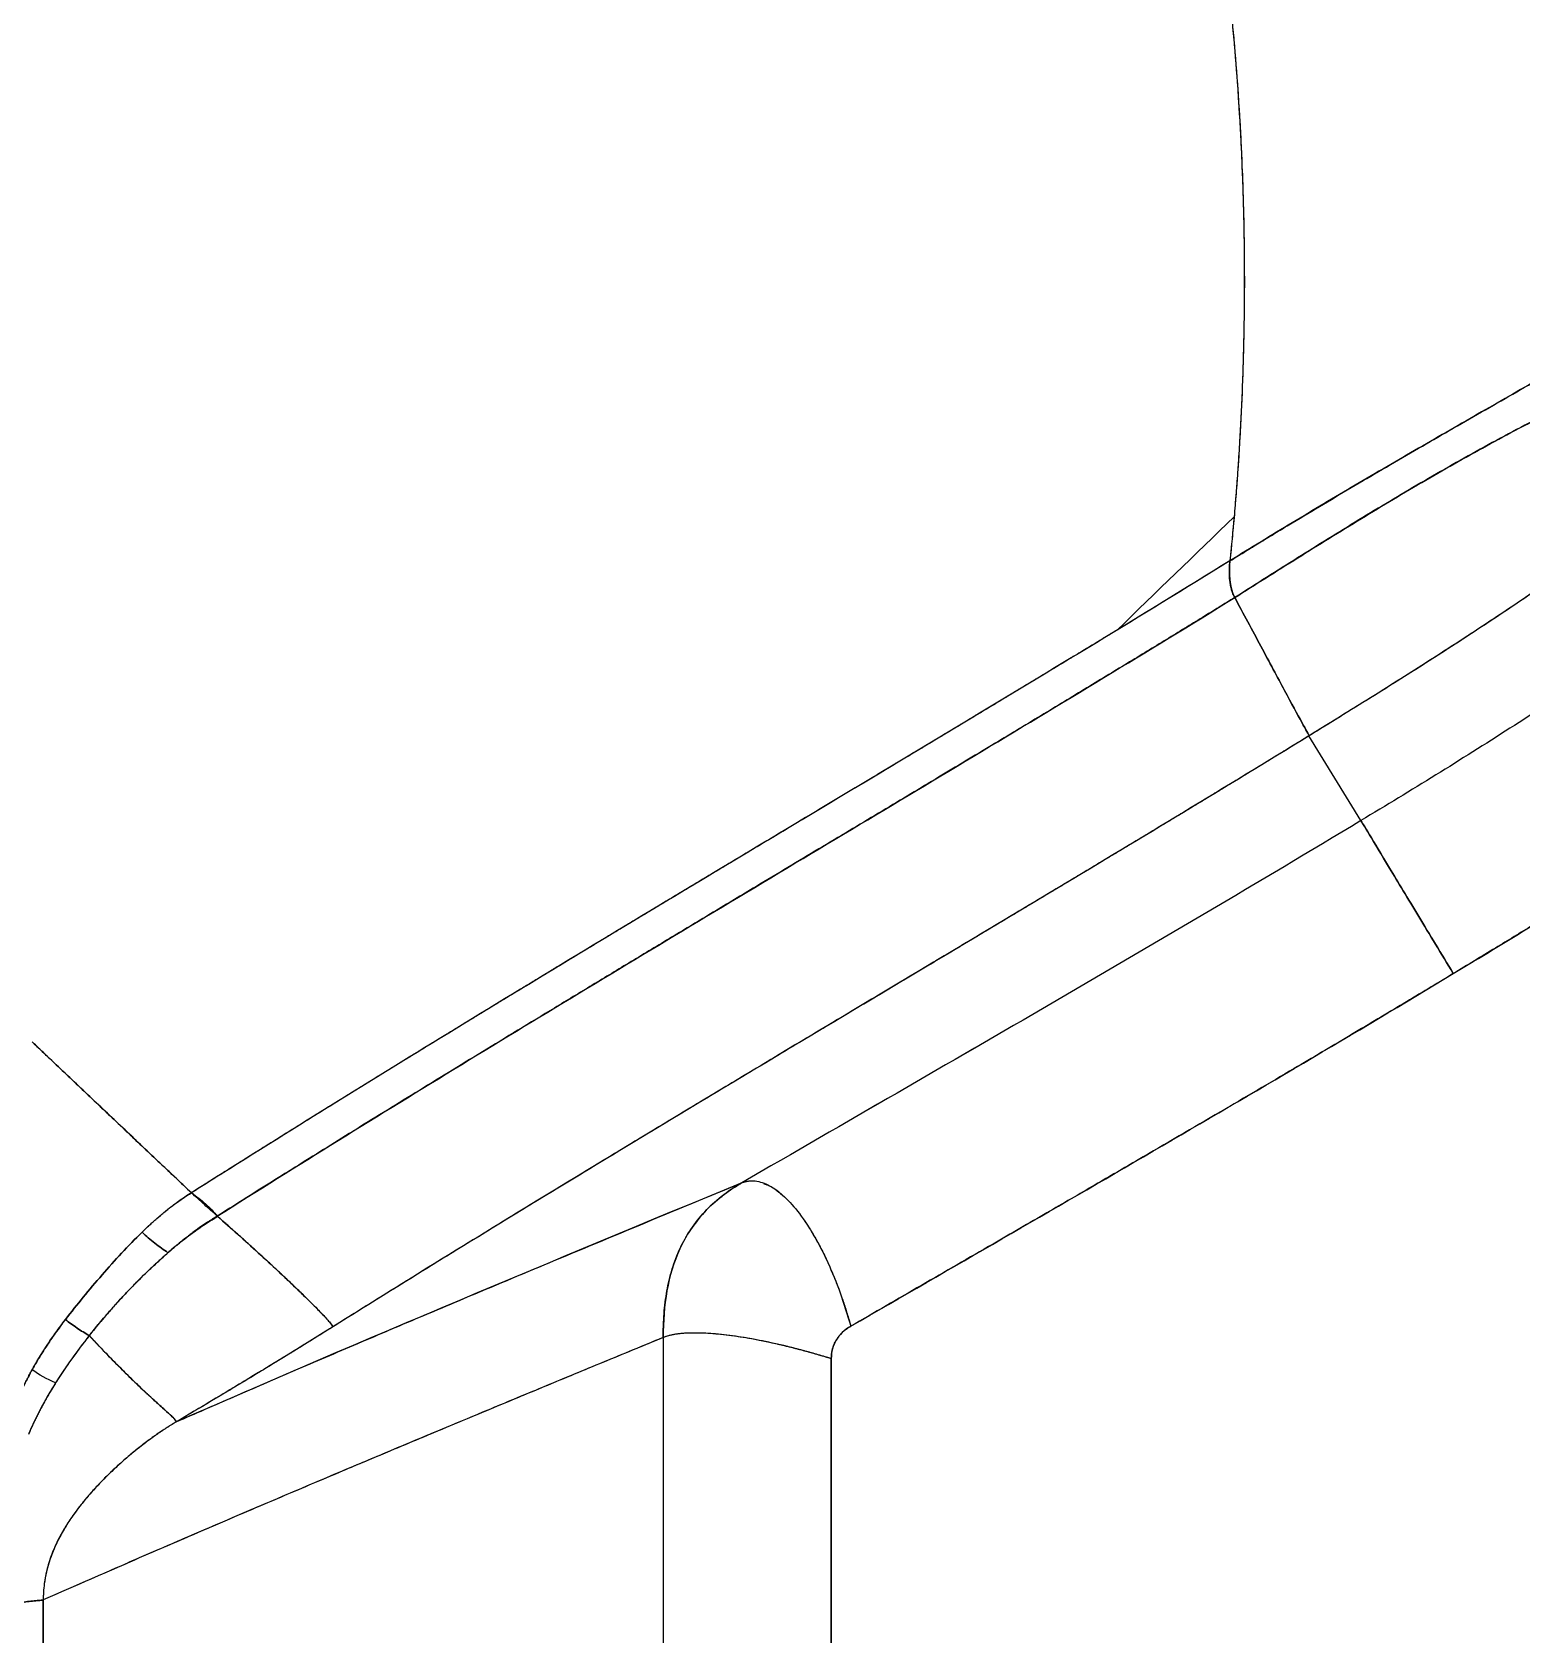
# Model space of a CAD drawing. Extents: x 956 to 1028, y 499 to 635.
# Drawn here: x 1003.31 to 1011.64, y 550.89 to 559.84 of the extents above; entities that cross this region are included whole.
import ezdxf

# ---------------------------------------------------------------- set-up
doc = ezdxf.new("R2010")
doc.units = 0
doc.header["$MEASUREMENT"] = 0
doc.layers.add('1', color=4, linetype='Continuous')

# ---------------------------------------------------------------- blocks, each defined once
blk = doc.blocks.new('2026 SX')
at = {"layer": '1', "color": 3}
for p, q in [((54.5523, 43.6838), (54.5505, 43.6827)), ((54.841, 43.2094), (54.5505, 43.6827)), ((54.841, 43.2094), (54.5505, 43.6827)), ((55.3571, 42.3544), (55.3363, 42.3419)), ((49.0938, 40.3805), (49.0865, 40.3759)), ((50.9408, 40.3213), (50.9408, 37.0427)), ((50.9408, 40.3213), (50.9408, 37.0427)), ((51.8805, 40.2028), (51.8805, 37.1612)), ((51.8805, 37.1612), (51.8805, 40.2028)), ((47.4756, 38.5091), (47.4756, 38.8548)), ((47.4756, 38.8548), (47.4756, 38.5091))]:
    blk.add_line(p, q, dxfattribs=at)
for points, knots in [([(53.9018, 49.1607), (53.9053, 49.1431), (53.9148, 49.096), (53.9319, 49.0077), (53.9539, 48.8902), (53.9768, 48.7605), (54.0033, 48.6015), (54.0373, 48.3815), (54.0847, 48.0315), (54.1343, 47.5643), (54.1641, 47.1376), (54.1804, 46.7729), (54.1879, 46.4999), (54.19, 46.2142), (54.1876, 45.981), (54.1831, 45.7884), (54.1774, 45.6238), (54.1704, 45.4665), (54.1622, 45.3164), (54.153, 45.1735), (54.1431, 45.0377), (54.1357, 44.9497), (54.1322, 44.9068)], [0, 0, 0, 0, 0.012444, 0.033156, 0.062135, 0.095122, 0.124314, 0.17382, 0.249566, 0.369879, 0.50153, 0.549125, 0.626396, 0.693736, 0.750739, 0.791291, 0.830195, 0.867452, 0.903061, 0.937022, 0.969335, 1, 1, 1, 1]), ([(53.9018, 49.1607), (53.907, 49.1339), (53.9162, 49.0869), (53.9344, 48.9928), (53.9558, 48.8794), (53.9807, 48.7382), (54.0118, 48.5493), (54.0471, 48.3128), (54.0958, 47.9364), (54.1429, 47.4652), (54.1781, 46.9004), (54.1922, 46.3358), (54.1856, 45.7743), (54.1637, 45.3084), (54.1393, 44.9841), (54.1248, 44.8251), (54.116, 44.7328), (54.1115, 44.6867), (54.109, 44.661)], [0, 0, 0, 0, 0.0178109, 0.0312505, 0.0624994, 0.0932221, 0.1249985, 0.1877957, 0.2499964, 0.3744567, 0.4999854, 0.6247044, 0.749992, 0.8749999, 0.9375013, 0.9687505, 0.982558, 1, 1, 1, 1]), ([(58.7118, 47.3746), (58.7047, 47.3627), (58.6906, 47.3393), (58.6696, 47.3047), (58.6489, 47.2713), (58.6287, 47.2389), (58.6089, 47.2076), (58.5895, 47.1773), (58.5706, 47.148), (58.5309, 47.0871), (58.4694, 46.9956), (58.3832, 46.8727), (58.294, 46.7512), (58.1717, 46.5917), (58.0099, 46.3936), (57.7999, 46.1567), (57.6116, 45.9603), (57.4537, 45.8046), (57.2919, 45.6508), (57.1205, 45.496), (56.9441, 45.3446), (56.7633, 45.1943), (56.5295, 45.0085), (56.2326, 44.7858), (55.9213, 44.5645), (55.597, 44.3445), (55.3209, 44.1647), (55.0919, 44.019), (54.9477, 43.9285), (54.8262, 43.8528), (54.7363, 43.7971), (54.6435, 43.7398), (54.5828, 43.7025), (54.5523, 43.6838)], [0, 0, 0, 0, 0.010238, 0.020141, 0.029717, 0.03897, 0.047905, 0.056526, 0.064837, 0.072842, 0.108304, 0.142187, 0.175368, 0.208381, 0.271913, 0.333364, 0.393303, 0.422872, 0.45224, 0.510507, 0.540559, 0.56805, 0.62594, 0.684618, 0.744184, 0.8054, 0.868144, 0.898666, 0.933061, 0.948407, 0.966255, 0.983061, 1, 1, 1, 1]), ([(58.7118, 47.3746), (58.6691, 47.3032), (58.625, 47.2321), (58.5321, 47.0885), (58.4835, 47.016), (58.3803, 46.8687), (58.3258, 46.7938), (58.2101, 46.6414), (58.1488, 46.5639), (58.0188, 46.4063), (57.9501, 46.3262), (57.805, 46.1642), (57.7286, 46.0822), (57.5683, 45.9172), (57.4844, 45.8341), (57.3096, 45.6677), (57.2188, 45.5844), (57.0311, 45.4184), (56.9342, 45.3358), (56.7355, 45.1721), (56.6337, 45.091), (56.4264, 44.9309), (56.3209, 44.852), (56.1074, 44.6965), (55.9994, 44.6201), (55.7819, 44.4697), (55.6724, 44.3957), (55.4523, 44.2501), (55.3417, 44.1783), (55.1194, 44.0362), (55.0076, 43.9659), (54.782, 43.8253), (54.6682, 43.755), (54.5523, 43.6838)], [0, 0, 0, 0, 0.0625, 0.0625, 0.125, 0.125, 0.1875, 0.1875, 0.25, 0.25, 0.3125, 0.3125, 0.375, 0.375, 0.4375, 0.4375, 0.5, 0.5, 0.5625, 0.5625, 0.625, 0.625, 0.6875, 0.6875, 0.75, 0.75, 0.8125, 0.8125, 0.875, 0.875, 0.9375, 0.9375, 1, 1, 1, 1]), ([(54.109, 44.661), (54.1218, 44.6689), (54.1474, 44.6847), (54.1858, 44.7083), (54.2244, 44.732), (54.263, 44.7556), (54.3016, 44.7792), (54.3404, 44.8028), (54.3792, 44.8264), (54.418, 44.8499), (54.5019, 44.9006), (54.632, 44.9786), (54.8075, 45.0825), (54.9849, 45.1864), (55.1603, 45.2882), (55.338, 45.3906), (55.5726, 45.5253), (55.8003, 45.6559), (56.029, 45.7881), (56.1701, 45.8705), (56.2876, 45.9399), (56.3703, 45.9892), (56.4524, 46.0385), (56.5306, 46.0859), (56.6038, 46.1308), (56.671, 46.1724), (56.7341, 46.2119), (56.7933, 46.2494), (56.8312, 46.2737), (56.8495, 46.2854)], [0, 0, 0, 0, 0.013879, 0.02776, 0.041643, 0.055529, 0.069417, 0.083309, 0.097204, 0.111104, 0.125007, 0.186978, 0.250009, 0.311448, 0.375009, 0.43576, 0.500008, 0.624986, 0.680661, 0.749987, 0.781215, 0.812489, 0.84368, 0.874992, 0.902677, 0.929026, 0.954034, 0.977694, 1, 1, 1, 1]), ([(56.8495, 46.2854), (56.6442, 46.1533), (56.4276, 46.0222), (55.9802, 45.7589), (55.7493, 45.6267), (55.3984, 45.4253), (55.2808, 45.3577), (55.045, 45.2213), (54.9269, 45.1526), (54.6913, 45.0138), (54.5738, 44.9439), (54.3402, 44.803), (54.2241, 44.7321), (54.109, 44.661)], [0, 0, 0, 0, 0.25, 0.25, 0.5, 0.5, 0.625, 0.625, 0.75, 0.75, 0.875, 0.875, 1, 1, 1, 1]), ([(56.9874, 46.0348), (56.872, 45.9754), (56.7529, 45.9163), (56.5106, 45.7973), (56.3875, 45.7373), (56.1408, 45.6154), (56.0171, 45.5534), (55.7719, 45.4269), (55.6502, 45.3623), (55.4104, 45.2307), (55.2922, 45.1637), (55.0589, 45.0278), (54.9439, 44.9588), (54.7153, 44.8194), (54.6017, 44.7488), (54.4296, 44.6411), (54.3719, 44.6048), (54.2551, 44.5312), (54.196, 44.4939), (54.1357, 44.4556)], [0, 0, 0, 0, 0.125, 0.125, 0.25, 0.25, 0.375, 0.375, 0.5, 0.5, 0.625, 0.625, 0.75, 0.75, 0.875, 0.875, 0.9375, 0.9375, 1, 1, 1, 1]), ([(54.1357, 44.4556), (54.1942, 44.4927), (54.2527, 44.5297), (54.3699, 44.6036), (54.4287, 44.6405), (54.6055, 44.7512), (54.7241, 44.8249), (54.9627, 44.9702), (55.0827, 45.0419), (55.3237, 45.1817), (55.4446, 45.2499), (55.6868, 45.3819), (55.8081, 45.4458), (56.0499, 45.5699), (56.1705, 45.6301), (56.4096, 45.7481), (56.5281, 45.8058), (56.7613, 45.9205), (56.8759, 45.9774), (56.9874, 46.0348)], [0, 0, 0, 0, 0.0625, 0.0625, 0.125, 0.125, 0.25, 0.25, 0.375, 0.375, 0.5, 0.5, 0.625, 0.625, 0.75, 0.75, 0.875, 0.875, 1, 1, 1, 1]), ([(57.9577, 45.5602), (57.7348, 45.3217), (57.4979, 45.0965), (57.0039, 44.6697), (56.7467, 44.4682), (56.2188, 44.084), (55.9481, 43.9015), (55.3989, 43.5485), (55.1204, 43.3781), (54.841, 43.2094)], [0, 0, 0, 0, 0.25, 0.25, 0.5, 0.5, 0.75, 0.75, 1, 1, 1, 1]), ([(57.9577, 45.5602), (57.7348, 45.3217), (57.4979, 45.0965), (57.0039, 44.6697), (56.7467, 44.4682), (56.2188, 44.084), (55.9481, 43.9015), (55.3989, 43.5485), (55.1204, 43.3781), (54.841, 43.2094)], [0, 0, 0, 0, 0.25, 0.25, 0.5, 0.5, 0.75, 0.75, 1, 1, 1, 1]), ([(58.6873, 44.8783), (58.6735, 44.8636), (58.6458, 44.834), (58.6037, 44.79), (58.5613, 44.746), (58.5185, 44.7022), (58.4752, 44.6585), (58.4314, 44.6148), (58.3872, 44.5713), (58.3426, 44.5279), (58.2975, 44.4847), (58.252, 44.4415), (58.2061, 44.3984), (58.1597, 44.3555), (58.1128, 44.3126), (58.0656, 44.2699), (58.0179, 44.2273), (57.9697, 44.1848), (57.8733, 44.1006), (57.7256, 43.9755), (57.5228, 43.8111), (57.3121, 43.6474), (57.0992, 43.4887), (56.884, 43.3342), (56.6718, 43.1872), (56.4554, 43.042), (56.2418, 42.9026), (56.0225, 42.763), (55.8076, 42.629), (55.584, 42.4918), (55.4357, 42.4021), (55.3571, 42.3544)], [0, 0, 0, 0, 0.014464, 0.02898, 0.04355, 0.058175, 0.072853, 0.087588, 0.102378, 0.117224, 0.132128, 0.147089, 0.162108, 0.177186, 0.192324, 0.207521, 0.222778, 0.238097, 0.253476, 0.314358, 0.376603, 0.44024, 0.505294, 0.56657, 0.629765, 0.690006, 0.752984, 0.812308, 0.876002, 0.934199, 1, 1, 1, 1]), ([(55.3571, 42.3544), (55.6562, 42.535), (55.9542, 42.7176), (56.5413, 43.0964), (56.8306, 43.2927), (57.3942, 43.7059), (57.6685, 43.9227), (58.1958, 44.3813), (58.4487, 44.6231), (58.6873, 44.8783)], [0, 0, 0, 0, 0.25, 0.25, 0.5, 0.5, 0.75, 0.75, 1, 1, 1, 1]), ([(54.1089, 44.6609), (53.6111, 44.3532), (53.1126, 44.0516), (52.121, 43.4553), (51.6279, 43.1608), (50.653, 42.5757), (50.1713, 42.285), (49.2244, 41.7059), (48.7593, 41.4173), (48.3044, 41.1299)], [0, 0, 0, 0, 0.25, 0.25, 0.5, 0.5, 0.75, 0.75, 1, 1, 1, 1]), ([(54.1357, 44.4556), (54.1348, 44.4574), (54.1322, 44.4622), (54.1278, 44.4716), (54.1223, 44.4855), (54.1161, 44.5052), (54.1109, 44.529), (54.1075, 44.5539), (54.1057, 44.5805), (54.1054, 44.6055), (54.1063, 44.6288), (54.1074, 44.6462), (54.1084, 44.6565), (54.1089, 44.661)], [0, 0, 0, 0, 0.030263, 0.081315, 0.153443, 0.247597, 0.372445, 0.492822, 0.596988, 0.744386, 0.846694, 0.932323, 1, 1, 1, 1]), ([(54.1357, 44.4556), (54.1064, 44.4375), (54.046, 44.4004), (53.9531, 44.3433), (53.8553, 44.2833), (53.7525, 44.2204), (53.6449, 44.1548), (53.5324, 44.0863), (53.415, 44.015), (53.2928, 43.941), (53.1658, 43.8642), (53.0339, 43.7846), (52.8973, 43.7023), (52.7558, 43.6172), (52.6097, 43.5294), (52.4589, 43.4389), (52.3034, 43.3457), (52.1433, 43.2498), (51.9786, 43.1512), (51.8094, 43.0499), (51.6358, 42.946), (51.4387, 42.8279), (51.2221, 42.6981), (50.9899, 42.5586), (50.7646, 42.423), (50.5462, 42.2913), (50.3347, 42.1634), (50.13, 42.0392), (49.9321, 41.9188), (49.741, 41.8022), (49.5567, 41.6892), (49.379, 41.5799), (49.208, 41.4742), (49.0435, 41.3722), (48.8856, 41.2739), (48.734, 41.1792), (48.5888, 41.0882), (48.4945, 41.0287), (48.4482, 40.9996)], [0, 0, 0, 0, 0.015044, 0.030924, 0.04764, 0.065193, 0.083582, 0.102807, 0.122868, 0.143766, 0.165499, 0.188068, 0.211474, 0.235715, 0.260792, 0.286704, 0.313453, 0.341037, 0.369457, 0.398712, 0.428802, 0.459728, 0.501394, 0.542007, 0.581566, 0.620071, 0.657524, 0.693922, 0.729268, 0.76356, 0.7968, 0.828986, 0.86012, 0.890201, 0.91923, 0.947206, 0.974129, 1, 1, 1, 1]), ([(48.4482, 40.9996), (48.8945, 41.281), (49.3506, 41.5636), (50.2788, 42.1307), (50.7508, 42.4152), (51.7057, 42.9882), (52.1887, 43.2765), (53.1598, 43.8599), (53.648, 44.1549), (54.1357, 44.4556)], [0, 0, 0, 0, 0.25, 0.25, 0.5, 0.5, 0.75, 0.75, 1, 1, 1, 1]), ([(54.5523, 43.6838), (54.5509, 43.6861), (54.5465, 43.6939), (54.5322, 43.7194), (54.5224, 43.7372), (54.4862, 43.8032), (54.453, 43.8644), (54.3941, 43.9736), (54.373, 44.0129), (54.3287, 44.0956), (54.3055, 44.1391), (54.2577, 44.2283), (54.2333, 44.274), (54.1842, 44.3655), (54.1596, 44.4113), (54.1357, 44.4556)], [0, 0, 0, 0, 0.125, 0.125, 0.25, 0.25, 0.5, 0.5, 0.625, 0.625, 0.75, 0.75, 0.875, 0.875, 1, 1, 1, 1]), ([(54.1357, 44.4556), (54.1596, 44.4113), (54.1842, 44.3655), (54.2333, 44.274), (54.2577, 44.2283), (54.3055, 44.1391), (54.3287, 44.0956), (54.373, 44.0129), (54.3941, 43.9736), (54.453, 43.8644), (54.4862, 43.8032), (54.5224, 43.7372), (54.5322, 43.7194), (54.5465, 43.6939), (54.5509, 43.6861), (54.5523, 43.6838)], [0, 0, 0, 0, 0.125, 0.125, 0.25, 0.25, 0.375, 0.375, 0.5, 0.5, 0.75, 0.75, 0.875, 0.875, 1, 1, 1, 1]), ([(53.4779, 44.274), (53.4493, 44.2567), (53.3924, 44.222), (53.3073, 44.1704), (53.2228, 44.1191), (53.1388, 44.0683), (53.0554, 44.0178), (52.9726, 43.9678), (52.8904, 43.9182), (52.8087, 43.869), (52.7276, 43.8201), (52.6471, 43.7717), (52.5672, 43.7237), (52.4879, 43.676), (52.4092, 43.6287), (52.331, 43.5818), (52.2535, 43.5353), (52.1766, 43.4892), (52.1002, 43.4434), (52.0244, 43.398), (51.9493, 43.353), (51.8747, 43.3083), (51.8008, 43.264), (51.7274, 43.2201), (51.6547, 43.1765), (51.5825, 43.1333), (51.511, 43.0904), (51.44, 43.0479), (51.3697, 43.0058), (51.3, 42.9639), (51.2308, 42.9225), (51.1623, 42.8814), (51.0944, 42.8406), (51.0271, 42.8002), (50.9604, 42.7601), (50.8943, 42.7203), (50.8288, 42.6809), (50.7639, 42.6419), (50.6996, 42.6032), (50.6359, 42.5648), (50.5728, 42.5267), (50.5104, 42.489), (50.4485, 42.4516), (50.3872, 42.4146), (50.3265, 42.3779), (50.2665, 42.3415), (50.207, 42.3055), (50.1481, 42.2697), (50.0898, 42.2343), (50.0321, 42.1993), (49.975, 42.1646), (49.9185, 42.1302), (49.8626, 42.0961), (49.8073, 42.0623), (49.7526, 42.0289), (49.6985, 41.9958), (49.6449, 41.9631), (49.592, 41.9306), (49.5396, 41.8985), (49.4878, 41.8667), (49.4366, 41.8352), (49.386, 41.8041), (49.3359, 41.7733), (49.2864, 41.7428), (49.2375, 41.7126), (49.1892, 41.6827), (49.1415, 41.6532), (49.0943, 41.624), (49.0477, 41.5951), (49.0017, 41.5666), (48.9562, 41.5383), (48.9113, 41.5104), (48.867, 41.4828), (48.8232, 41.4555), (48.78, 41.4286), (48.7373, 41.4019), (48.6952, 41.3756), (48.6537, 41.3496), (48.6127, 41.3239), (48.5723, 41.2986), (48.5324, 41.2735), (48.4931, 41.2488), (48.4543, 41.2244), (48.416, 41.2004), (48.3784, 41.1766), (48.3412, 41.1532), (48.3166, 41.1376), (48.3044, 41.1299)], [0, 0, 0, 0, 0.016035, 0.031968, 0.047799, 0.063529, 0.079157, 0.094683, 0.110108, 0.125431, 0.140652, 0.155772, 0.17079, 0.185706, 0.200521, 0.215234, 0.229845, 0.244355, 0.258763, 0.273069, 0.287273, 0.301376, 0.315378, 0.329277, 0.343075, 0.356772, 0.370366, 0.383859, 0.39725, 0.41054, 0.423728, 0.436814, 0.449799, 0.462682, 0.475463, 0.488143, 0.500721, 0.513197, 0.525572, 0.537845, 0.550016, 0.562086, 0.574054, 0.58592, 0.597685, 0.609348, 0.62091, 0.632369, 0.643727, 0.654984, 0.666138, 0.677191, 0.688143, 0.698993, 0.709741, 0.720387, 0.730932, 0.741375, 0.751716, 0.761956, 0.772094, 0.78213, 0.792065, 0.801898, 0.81163, 0.821259, 0.830787, 0.840214, 0.849539, 0.858762, 0.867883, 0.876903, 0.885821, 0.894637, 0.903352, 0.911965, 0.920477, 0.928886, 0.937195, 0.945401, 0.953506, 0.961509, 0.969411, 0.97721, 0.984909, 0.992505, 1, 1, 1, 1]), ([(54.5523, 43.6838), (54.5232, 43.666), (54.4653, 43.6304), (54.3785, 43.5772), (54.2921, 43.5245), (54.2062, 43.4721), (54.1206, 43.4201), (54.0355, 43.3684), (53.9509, 43.3171), (53.8666, 43.2661), (53.7828, 43.2154), (53.6995, 43.1651), (53.6165, 43.1151), (53.5341, 43.0654), (53.452, 43.0161), (53.3704, 42.9671), (53.2893, 42.9184), (53.2086, 42.87), (53.1283, 42.8219), (53.0485, 42.7741), (52.9692, 42.7266), (52.8903, 42.6794), (52.8119, 42.6326), (52.7339, 42.586), (52.6564, 42.5397), (52.5793, 42.4936), (52.5027, 42.4479), (52.4266, 42.4024), (52.3509, 42.3573), (52.2758, 42.3124), (52.201, 42.2678), (52.1268, 42.2234), (52.053, 42.1793), (51.9796, 42.1355), (51.9068, 42.092), (51.8344, 42.0487), (51.7328, 41.988), (51.6022, 41.9099), (51.4433, 41.8146), (51.2857, 41.7201), (51.1295, 41.6263), (50.9747, 41.5331), (50.8214, 41.4406), (50.6695, 41.3488), (50.519, 41.2576), (50.3699, 41.1671), (50.2223, 41.0772), (50.0762, 40.988), (49.9315, 40.8994), (49.7882, 40.8114), (49.6465, 40.724), (49.5062, 40.6373), (49.3673, 40.5511), (49.2299, 40.4656), (49.1391, 40.4088), (49.0938, 40.3805)], [0, 0, 0, 0, 0.015521, 0.030967, 0.04634, 0.061638, 0.076863, 0.092014, 0.107091, 0.122096, 0.137027, 0.151885, 0.166671, 0.181383, 0.196023, 0.210591, 0.225087, 0.23951, 0.253862, 0.268141, 0.282349, 0.296485, 0.310549, 0.324542, 0.338464, 0.352315, 0.366094, 0.379803, 0.39344, 0.407007, 0.420503, 0.433929, 0.447284, 0.460568, 0.473783, 0.486927, 0.5, 0.529207, 0.558243, 0.587107, 0.615802, 0.644327, 0.672684, 0.700872, 0.728893, 0.756747, 0.784434, 0.811956, 0.839312, 0.866503, 0.89353, 0.920392, 0.947091, 0.973627, 1, 1, 1, 1]), ([(54.5505, 43.6827), (54.0826, 43.3953), (53.6142, 43.113), (52.6827, 42.5549), (52.2195, 42.2791), (51.3035, 41.7312), (50.8507, 41.4592), (49.96, 40.9179), (49.5222, 40.6486), (49.0938, 40.3805)], [0, 0, 0, 0, 0.25, 0.25, 0.5, 0.5, 0.75, 0.75, 1, 1, 1, 1]), ([(54.841, 43.2094), (54.269, 42.8641), (53.6928, 42.5257), (52.5377, 41.8538), (51.9587, 41.5203), (51.3804, 41.1857)], [0, 0, 0, 0, 0.5, 0.5, 1, 1, 1, 1]), ([(54.841, 43.2094), (54.269, 42.8641), (53.6928, 42.5257), (52.5377, 41.8538), (51.9588, 41.5203), (51.3805, 41.1857)], [0, 0, 0, 0, 0.5, 0.5, 1, 1, 1, 1]), ([(55.3571, 42.3544), (55.2901, 42.4654), (55.2244, 42.5742), (55.1035, 42.7745), (55.0482, 42.8661), (54.9544, 43.0214), (54.916, 43.0851), (54.861, 43.1762), (54.8445, 43.2036), (54.841, 43.2094)], [0, 0, 0, 0, 0.25, 0.25, 0.5, 0.5, 0.75, 0.75, 1, 1, 1, 1]), ([(54.841, 43.2094), (54.8445, 43.2036), (54.861, 43.1762), (54.916, 43.0851), (54.9544, 43.0214), (55.0482, 42.8661), (55.1035, 42.7745), (55.2244, 42.5742), (55.2901, 42.4654), (55.3571, 42.3544)], [0, 0, 0, 0, 0.25, 0.25, 0.5, 0.5, 0.75, 0.75, 1, 1, 1, 1]), ([(51.9896, 40.3844), (52.5525, 40.7099), (53.1158, 41.0346), (54.2398, 41.6888), (54.8004, 42.0184), (55.3571, 42.3544)], [0, 0, 0, 0, 0.5, 0.5, 1, 1, 1, 1]), ([(55.3363, 42.3419), (55.2909, 42.3145), (55.1989, 42.2591), (55.0591, 42.1754), (54.9161, 42.0899), (54.7697, 42.0028), (54.62, 41.9141), (54.3819, 41.7734), (54.0402, 41.5728), (53.7491, 41.4033), (53.5956, 41.3139)], [0, 0, 0, 0, 0.078766, 0.15936, 0.24178, 0.326027, 0.412102, 0.500004, 0.73649, 1, 1, 1, 1]), ([(47.413, 41.9735), (47.4429, 41.9451), (47.5027, 41.8882), (47.5923, 41.8032), (47.6818, 41.7183), (47.7712, 41.6337), (47.8604, 41.5492), (47.9495, 41.465), (48.0384, 41.3809), (48.1272, 41.297), (48.2159, 41.2134), (48.2749, 41.1577), (48.3044, 41.1299)], [0, 0, 0, 0, 0.10053, 0.200941, 0.301236, 0.401417, 0.501486, 0.601439, 0.701271, 0.800976, 0.900552, 1, 1, 1, 1]), ([(48.3033, 41.131), (48.2781, 41.1547), (48.2311, 41.199), (48.1654, 41.2609), (48.0918, 41.3304), (48.0072, 41.4105), (47.8753, 41.5352), (47.71, 41.6917), (47.5613, 41.8327), (47.4621, 41.9269), (47.4294, 41.958), (47.413, 41.9735)], [0, 0, 0, 0, 0.084853, 0.158697, 0.221519, 0.333242, 0.444329, 0.666244, 0.889967, 0.944947, 1, 1, 1, 1]), ([(53.5956, 41.3139), (53.5156, 41.2674), (53.3456, 41.1686), (53.0751, 41.0119), (52.7512, 40.8245), (52.3859, 40.6135), (52.121, 40.4603), (51.9895, 40.3844)], [0, 0, 0, 0, 0.149577, 0.318, 0.505269, 0.754582, 1, 1, 1, 1]), ([(51.3804, 41.1857), (51.3829, 41.1867), (51.3877, 41.1886), (51.395, 41.1909), (51.4024, 41.1929), (51.4098, 41.1945), (51.4172, 41.1956), (51.4247, 41.1964), (51.4322, 41.1969), (51.4398, 41.1969), (51.4474, 41.1966), (51.4654, 41.195), (51.4942, 41.1886), (51.5484, 41.1647), (51.6179, 41.1133), (51.6886, 41.0339), (51.7436, 40.9562), (51.784, 40.8909), (51.8232, 40.8193), (51.8528, 40.7585), (51.8736, 40.7122), (51.8865, 40.6822), (51.8992, 40.6516), (51.9116, 40.6202), (51.9237, 40.5882), (51.9355, 40.5556), (51.947, 40.5224), (51.9582, 40.4887), (51.9691, 40.4544), (51.9796, 40.4196), (51.9862, 40.3961), (51.9896, 40.3844)], [0, 0, 0, 0, 0.013725, 0.027333, 0.040828, 0.05421, 0.067479, 0.080639, 0.093689, 0.106631, 0.119467, 0.132197, 0.197097, 0.260034, 0.385297, 0.50624, 0.56703, 0.627633, 0.688237, 0.74903, 0.771144, 0.793371, 0.81572, 0.8382, 0.86082, 0.88359, 0.906518, 0.929614, 0.952887, 0.976346, 1, 1, 1, 1]), ([(48.0278, 40.9095), (48.0715, 40.9521), (48.1165, 40.9929), (48.1856, 41.049), (48.2088, 41.0668), (48.2558, 41.1005), (48.2795, 41.1163), (48.3033, 41.131)], [0, 0, 0, 0, 0.5, 0.5, 0.75, 0.75, 1, 1, 1, 1]), ([(48.0278, 40.9095), (48.0328, 40.9144), (48.0431, 40.9244), (48.0593, 40.9397), (48.0764, 40.9556), (48.0948, 40.9722), (48.1234, 40.9976), (48.1592, 41.0275), (48.199, 41.0585), (48.2309, 41.0818), (48.2577, 41.1002), (48.2816, 41.1158), (48.297, 41.1253), (48.3044, 41.1299)], [0, 0, 0, 0, 0.057222, 0.118038, 0.182315, 0.249928, 0.322275, 0.499866, 0.639257, 0.74987, 0.838806, 0.922094, 1, 1, 1, 1]), ([(48.2191, 39.85), (48.272, 39.8731), (48.3792, 39.92), (48.542, 39.9908), (48.7091, 40.0631), (48.8805, 40.137), (49.0563, 40.2124), (49.2364, 40.2893), (49.4208, 40.3678), (49.6097, 40.4478), (49.895, 40.5682), (50.2927, 40.7349), (50.8191, 40.9539), (51.1873, 41.1059), (51.3804, 41.1857)], [0, 0, 0, 0, 0.0500896, 0.1015187, 0.1542986, 0.2084406, 0.2639564, 0.3208581, 0.3791576, 0.4388674, 0.5, 0.6498149, 0.8163369, 1, 1, 1, 1]), ([(48.4482, 40.9996), (48.4251, 41.02), (48.4005, 41.042), (48.3516, 41.0863), (48.3272, 41.1086), (48.3044, 41.1299)], [0, 0, 0, 0, 0.5, 0.5, 1, 1, 1, 1]), ([(48.3044, 41.1299), (48.3319, 41.1112), (48.3588, 41.09), (48.4077, 41.0456), (48.4299, 41.0224), (48.4482, 40.9996)], [0, 0, 0, 0, 0.5, 0.5, 1, 1, 1, 1]), ([(51.3804, 41.1857), (51.2973, 41.1376), (51.2278, 41.0823), (51.1134, 40.9591), (51.0686, 40.8911), (51.0003, 40.7443), (50.9768, 40.6654), (50.9471, 40.4991), (50.9408, 40.4117), (50.9408, 40.3213)], [0, 0, 0, 0, 0.25, 0.25, 0.5, 0.5, 0.75, 0.75, 1, 1, 1, 1]), ([(50.9409, 40.3213), (50.9408, 40.3273), (50.9408, 40.3385), (50.9411, 40.3607), (50.9423, 40.3992), (50.9465, 40.4763), (50.957, 40.561), (50.974, 40.6434), (50.9902, 40.7036), (51.0106, 40.7631), (51.0344, 40.8194), (51.0623, 40.8737), (51.1053, 40.9436), (51.1707, 41.0258), (51.2514, 41.0991), (51.3143, 41.1445), (51.3463, 41.1652), (51.3653, 41.1768), (51.3749, 41.1824), (51.3804, 41.1857)], [0, 0, 0, 0, 0.016873, 0.031212, 0.062393, 0.124765, 0.249516, 0.308237, 0.374609, 0.437197, 0.499704, 0.562089, 0.624541, 0.749982, 0.875138, 0.937605, 0.968811, 0.982021, 1, 1, 1, 1]), ([(51.5039, 41.1796), (51.5143, 41.1767), (51.5504, 41.1666), (51.6179, 41.1122), (51.7022, 41.0191), (51.7847, 40.8941), (51.8621, 40.7436), (51.933, 40.5716), (51.9705, 40.4474), (51.9896, 40.3844)], [0, 0, 0, 0, 0.063238, 0.220699, 0.37524, 0.528551, 0.6825, 0.839026, 1, 1, 1, 1]), ([(48.1726, 40.7951), (48.1778, 40.7994), (48.1891, 40.809), (48.206, 40.8234), (48.2236, 40.8381), (48.2436, 40.8547), (48.2723, 40.8774), (48.3071, 40.9036), (48.3448, 40.9307), (48.372, 40.9491), (48.3956, 40.9641), (48.4139, 40.9754), (48.4337, 40.9873), (48.4454, 40.9943), (48.4506, 40.9975)], [0, 0, 0, 0, 0.056394, 0.125036, 0.187341, 0.249985, 0.345438, 0.499989, 0.625053, 0.750009, 0.790223, 0.874948, 0.944205, 1, 1, 1, 1]), ([(48.4482, 40.9996), (48.4441, 40.9971), (48.4355, 40.992), (48.4223, 40.9838), (48.4082, 40.9748), (48.3839, 40.9589), (48.3516, 40.9369), (48.3181, 40.9126), (48.2915, 40.8926), (48.2685, 40.8748), (48.2415, 40.8532), (48.2107, 40.8278), (48.189, 40.8092), (48.1776, 40.7994)], [0, 0, 0, 0, 0.045054, 0.093316, 0.144706, 0.199148, 0.359665, 0.498806, 0.568364, 0.653608, 0.754168, 0.869716, 1, 1, 1, 1]), ([(49.0938, 40.3805), (49.0938, 40.3809), (49.0937, 40.3816), (49.0932, 40.383), (49.0924, 40.3847), (49.0914, 40.3867), (49.09, 40.3889), (49.0884, 40.3913), (49.0865, 40.394), (49.0842, 40.397), (49.0818, 40.4001), (49.079, 40.4036), (49.076, 40.4072), (49.0727, 40.4111), (49.0692, 40.4152), (49.0653, 40.4196), (49.0613, 40.4241), (49.057, 40.4289), (49.0524, 40.4339), (49.0476, 40.4391), (49.0426, 40.4445), (49.0373, 40.4501), (49.0318, 40.4558), (49.026, 40.4618), (49.0156, 40.4726), (48.9891, 40.4996), (48.9443, 40.5441), (48.8855, 40.6009), (48.8419, 40.6422), (48.8106, 40.6717), (48.7907, 40.6903), (48.7704, 40.7092), (48.7498, 40.7283), (48.7289, 40.7477), (48.7078, 40.7671), (48.6864, 40.7867), (48.6648, 40.8064), (48.6431, 40.8262), (48.6213, 40.8459), (48.5994, 40.8657), (48.5775, 40.8853), (48.5556, 40.9049), (48.5338, 40.9243), (48.5121, 40.9436), (48.4905, 40.9626), (48.4691, 40.9813), (48.4552, 40.9935), (48.4482, 40.9996)], [0, 0, 0, 0, 0.013744, 0.027392, 0.040946, 0.054407, 0.067776, 0.081056, 0.094249, 0.107356, 0.120379, 0.13332, 0.146181, 0.158964, 0.171671, 0.184304, 0.196866, 0.209359, 0.221785, 0.234146, 0.246445, 0.258684, 0.270867, 0.282995, 0.295071, 0.333852, 0.430973, 0.501565, 0.56515, 0.587692, 0.610337, 0.633105, 0.656014, 0.679083, 0.702329, 0.725768, 0.749415, 0.773284, 0.797389, 0.82174, 0.846351, 0.871231, 0.896391, 0.921839, 0.947584, 0.973635, 1, 1, 1, 1]), ([(48.4506, 40.9975), (48.4872, 40.9656), (48.5252, 40.9321), (48.6015, 40.8639), (48.6399, 40.8292), (48.7151, 40.7605), (48.7519, 40.7265), (48.8222, 40.6609), (48.8557, 40.6292), (48.9176, 40.5699), (48.9461, 40.5422), (48.9966, 40.492), (49.0187, 40.4696), (49.0549, 40.4314), (49.0691, 40.4156), (49.0885, 40.3919), (49.0937, 40.3839), (49.0938, 40.3805)], [0, 0, 0, 0, 0.125, 0.125, 0.25, 0.25, 0.375, 0.375, 0.5, 0.5, 0.625, 0.625, 0.75, 0.75, 0.875, 0.875, 1, 1, 1, 1]), ([(48.0278, 40.9095), (47.9889, 40.8717), (47.9509, 40.8325), (47.8765, 40.7525), (47.8401, 40.7119), (47.733, 40.5889), (47.6646, 40.5055), (47.5997, 40.4216)], [0, 0, 0, 0, 0.25, 0.25, 0.5, 0.5, 1, 1, 1, 1]), ([(47.5997, 40.4216), (47.6646, 40.5055), (47.733, 40.5889), (47.8401, 40.7119), (47.8765, 40.7525), (47.9509, 40.8325), (47.9889, 40.8717), (48.0278, 40.9095)], [0, 0, 0, 0, 0.5, 0.5, 0.75, 0.75, 1, 1, 1, 1]), ([(48.1726, 40.7951), (48.149, 40.8109), (48.1241, 40.8291), (48.0746, 40.868), (48.0502, 40.8886), (48.0278, 40.9095)], [0, 0, 0, 0, 0.5, 0.5, 1, 1, 1, 1]), ([(48.0278, 40.9095), (48.0502, 40.8886), (48.0746, 40.868), (48.1241, 40.8291), (48.149, 40.8109), (48.1726, 40.7951)], [0, 0, 0, 0, 0.5, 0.5, 1, 1, 1, 1]), ([(48.1726, 40.7951), (48.167, 40.7902), (48.1554, 40.78), (48.1374, 40.7639), (48.1182, 40.7465), (48.098, 40.7278), (48.0767, 40.7078), (48.0425, 40.675), (47.997, 40.6301), (47.9385, 40.5698), (47.8843, 40.5114), (47.8365, 40.4576), (47.7979, 40.4124), (47.7641, 40.3717), (47.7429, 40.345), (47.7327, 40.332)], [0, 0, 0, 0, 0.035184, 0.072973, 0.113356, 0.156325, 0.201877, 0.250011, 0.377734, 0.500002, 0.641783, 0.749994, 0.838096, 0.921428, 1, 1, 1, 1]), ([(47.7327, 40.332), (47.7398, 40.3408), (47.7563, 40.3613), (47.7826, 40.3936), (47.8091, 40.4256), (47.8436, 40.4659), (47.8867, 40.5141), (47.9415, 40.5727), (47.9974, 40.6305), (48.0449, 40.6777), (48.0838, 40.7145), (48.1141, 40.7422), (48.1438, 40.7689), (48.1635, 40.7868), (48.1726, 40.7951)], [0, 0, 0, 0, 0.053923, 0.125006, 0.196947, 0.249977, 0.374982, 0.499967, 0.624991, 0.750008, 0.812478, 0.874952, 0.941847, 1, 1, 1, 1]), ([(47.4138, 40.1414), (47.4174, 40.1479), (47.4248, 40.1611), (47.4362, 40.1808), (47.4481, 40.2009), (47.4605, 40.2212), (47.4734, 40.2418), (47.4867, 40.2627), (47.503, 40.2875), (47.5228, 40.3167), (47.5466, 40.3505), (47.5723, 40.3857), (47.5904, 40.4095), (47.5997, 40.4216)], [0, 0, 0, 0, 0.067786, 0.136788, 0.207007, 0.278442, 0.351089, 0.424944, 0.499996, 0.615981, 0.738041, 0.86609, 1, 1, 1, 1]), ([(47.5997, 40.4216), (47.5966, 40.4175), (47.5869, 40.4049), (47.5679, 40.3796), (47.5431, 40.3458), (47.5161, 40.3072), (47.4893, 40.2669), (47.4628, 40.2253), (47.4373, 40.1831), (47.4215, 40.1552), (47.4138, 40.1414)], [0, 0, 0, 0, 0.0455675, 0.1389038, 0.2777704, 0.415104, 0.5555437, 0.7085925, 0.8567554, 1, 1, 1, 1]), ([(47.5997, 40.4216), (47.6201, 40.4056), (47.6421, 40.3896), (47.6871, 40.3592), (47.7101, 40.3449), (47.7327, 40.332)], [0, 0, 0, 0, 0.5, 0.5, 1, 1, 1, 1]), ([(47.7327, 40.332), (47.7101, 40.3449), (47.6871, 40.3592), (47.6421, 40.3896), (47.6201, 40.4056), (47.5997, 40.4216)], [0, 0, 0, 0, 0.5, 0.5, 1, 1, 1, 1]), ([(50.9408, 40.3213), (50.8384, 40.2791), (50.6397, 40.1971), (50.3508, 40.0776), (50.0119, 39.937), (49.6329, 39.779), (49.1997, 39.5972), (48.7745, 39.4171), (48.4106, 39.2616), (48.1219, 39.1371), (47.9019, 39.0416), (47.6884, 38.9485), (47.5442, 38.885), (47.4756, 38.8548)], [0, 0, 0, 0, 0.088633, 0.171966, 0.25, 0.38189, 0.5, 0.625, 0.75, 0.815105, 0.875, 0.9406, 1, 1, 1, 1]), ([(50.9408, 40.3213), (50.8287, 40.2751), (50.6097, 40.1848), (50.2893, 40.0521), (49.9851, 39.9258), (49.6972, 39.8057), (49.4255, 39.692), (49.1045, 39.5569), (48.7331, 39.3995), (48.3534, 39.2371), (48.0267, 39.0959), (47.7499, 38.9755), (47.5666, 38.8949), (47.4756, 38.8548)], [0, 0, 0, 0, 0.097079, 0.189488, 0.277228, 0.360297, 0.438696, 0.512425, 0.638144, 0.760218, 0.841222, 0.92115, 1, 1, 1, 1]), ([(47.7327, 40.332), (47.7272, 40.325), (47.7156, 40.3102), (47.6975, 40.2867), (47.6777, 40.2607), (47.6565, 40.2321), (47.6281, 40.1931), (47.5971, 40.1486), (47.5674, 40.1042), (47.5514, 40.079), (47.5448, 40.0687)], [0, 0, 0, 0, 0.081279, 0.171937, 0.271962, 0.381338, 0.500049, 0.718779, 0.885382, 1, 1, 1, 1]), ([(48.2182, 39.8494), (48.2193, 39.853), (48.2159, 39.8587), (48.2009, 39.8752), (48.1892, 39.8861), (48.159, 39.9135), (48.1405, 39.93), (48.0984, 39.9681), (48.0748, 39.9896), (48.0245, 40.0366), (47.9978, 40.062), (47.9431, 40.115), (47.9152, 40.1426), (47.8602, 40.1982), (47.833, 40.2262), (47.7808, 40.2807), (47.7559, 40.3071), (47.7327, 40.332)], [0, 0, 0, 0, 0.125, 0.125, 0.25, 0.25, 0.375, 0.375, 0.5, 0.5, 0.625, 0.625, 0.75, 0.75, 0.875, 0.875, 1, 1, 1, 1]), ([(49.0865, 40.3759), (49.0793, 40.3714), (49.0649, 40.3624), (49.0432, 40.3489), (49.0215, 40.3354), (48.9998, 40.3219), (48.9781, 40.3084), (48.9564, 40.2949), (48.9347, 40.2815), (48.9129, 40.2681), (48.8912, 40.2547), (48.8695, 40.2413), (48.8185, 40.2099), (48.7373, 40.1603), (48.6281, 40.094), (48.5207, 40.0294), (48.435, 39.9781), (48.3679, 39.9381), (48.3193, 39.9093), (48.2695, 39.8798), (48.236, 39.86), (48.2191, 39.85)], [0, 0, 0, 0, 0.0269316, 0.0536806, 0.0802531, 0.1066552, 0.1328935, 0.1589742, 0.1849039, 0.2106894, 0.2363374, 0.2618549, 0.2872488, 0.4152802, 0.5423996, 0.6586459, 0.7773956, 0.8308205, 0.885703, 0.9420841, 1, 1, 1, 1]), ([(51.8805, 40.2028), (51.8739, 40.2049), (51.8608, 40.2089), (51.841, 40.2149), (51.8214, 40.2207), (51.802, 40.2264), (51.7826, 40.2319), (51.7633, 40.2374), (51.7442, 40.2426), (51.7253, 40.2478), (51.7064, 40.2528), (51.6878, 40.2577), (51.6692, 40.2624), (51.6509, 40.267), (51.6327, 40.2715), (51.6146, 40.2758), (51.5968, 40.28), (51.5364, 40.2939), (51.4368, 40.3143), (51.3054, 40.3346), (51.1876, 40.3458), (51.1108, 40.3472), (51.0656, 40.3452), (51.0441, 40.3436), (51.0237, 40.3414), (51.0046, 40.3386), (50.9866, 40.3352), (50.97, 40.3312), (50.9545, 40.3266), (50.9454, 40.3231), (50.9408, 40.3213)], [0, 0, 0, 0, 0.016755, 0.033403, 0.049947, 0.066387, 0.082726, 0.098964, 0.115103, 0.131145, 0.147091, 0.162942, 0.178699, 0.194364, 0.209939, 0.225424, 0.240821, 0.256131, 0.382052, 0.504372, 0.627958, 0.75048, 0.781226, 0.812072, 0.843031, 0.874117, 0.905344, 0.936724, 0.968272, 1, 1, 1, 1]), ([(51.8805, 40.2028), (51.8745, 40.2046), (51.863, 40.2081), (51.8466, 40.2131), (51.8318, 40.2175), (51.8186, 40.2214), (51.798, 40.2275), (51.7695, 40.2357), (51.7198, 40.2494), (51.6583, 40.2654), (51.5606, 40.2889), (51.4427, 40.3132), (51.3098, 40.3341), (51.19, 40.3458), (51.1028, 40.3473), (51.043, 40.344), (51.0102, 40.3397), (50.9866, 40.3349), (50.9708, 40.3309), (50.9551, 40.3263), (50.946, 40.3231), (50.9408, 40.3213)], [0, 0, 0, 0, 0.015252, 0.029126, 0.041626, 0.052756, 0.062521, 0.093683, 0.125018, 0.188511, 0.250025, 0.376679, 0.499824, 0.624808, 0.749789, 0.813772, 0.874887, 0.90435, 0.937367, 0.964157, 1, 1, 1, 1]), ([(51.8805, 40.2028), (51.8806, 40.2061), (51.8806, 40.2125), (51.8812, 40.2218), (51.8822, 40.2308), (51.8834, 40.2395), (51.885, 40.2477), (51.8868, 40.2556), (51.8889, 40.2632), (51.8911, 40.2704), (51.8936, 40.2773), (51.8963, 40.2839), (51.9007, 40.2938), (51.9075, 40.3066), (51.9176, 40.3219), (51.9292, 40.3364), (51.9423, 40.3499), (51.9567, 40.3624), (51.9725, 40.3741), (51.9838, 40.3809), (51.9895, 40.3844)], [0, 0, 0, 0, 0.0438896, 0.086064, 0.1266394, 0.1657233, 0.2034145, 0.2398036, 0.2749727, 0.3089957, 0.3419389, 0.3738608, 0.4048127, 0.4870507, 0.5693008, 0.6521731, 0.7362212, 0.821936, 0.9097423, 1, 1, 1, 1]), ([(47.8093, 40.2509), (47.832, 40.2272), (47.8556, 40.2029), (47.9034, 40.1545), (47.9276, 40.1303), (47.9755, 40.0834), (47.9992, 40.0606), (48.0448, 40.0176), (48.0666, 39.9973), (48.1072, 39.9602), (48.1259, 39.9433), (48.1589, 39.9136), (48.1732, 39.9007), (48.1964, 39.8793), (48.2053, 39.8707), (48.2166, 39.8574), (48.2191, 39.8527), (48.2182, 39.8495)], [0, 0, 0, 0, 0.125, 0.125, 0.25, 0.25, 0.375, 0.375, 0.5, 0.5, 0.625, 0.625, 0.75, 0.75, 0.875, 0.875, 1, 1, 1, 1]), ([(47.2773, 39.8343), (47.2801, 39.8425), (47.2857, 39.8589), (47.2947, 39.8836), (47.3042, 39.9085), (47.3142, 39.9337), (47.3247, 39.959), (47.3357, 39.9845), (47.3472, 40.0102), (47.3594, 40.0361), (47.3721, 40.0622), (47.3854, 40.0885), (47.3992, 40.1149), (47.4089, 40.1326), (47.4138, 40.1414)], [0, 0, 0, 0, 0.078705, 0.158211, 0.238532, 0.319683, 0.401676, 0.484524, 0.568236, 0.652822, 0.738288, 0.824639, 0.911876, 1, 1, 1, 1]), ([(47.4138, 40.1414), (47.4108, 40.136), (47.4049, 40.1254), (47.3845, 40.0874), (47.3548, 40.028), (47.3251, 39.9609), (47.3043, 39.909), (47.2902, 39.8715), (47.2816, 39.8466), (47.2773, 39.8343)], [0, 0, 0, 0, 0.053554, 0.106358, 0.377077, 0.638332, 0.760353, 0.880897, 1, 1, 1, 1]), ([(47.5448, 40.0687), (47.5402, 40.0612), (47.5309, 40.0463), (47.5174, 40.0239), (47.5042, 40.0015), (47.4915, 39.9791), (47.479, 39.9568), (47.467, 39.9345), (47.4553, 39.9122), (47.4439, 39.89), (47.433, 39.8678), (47.4223, 39.8457), (47.4121, 39.8236), (47.4021, 39.8016), (47.3957, 39.7869), (47.3925, 39.7795)], [0, 0, 0, 0, 0.079426, 0.158461, 0.2371, 0.315336, 0.393163, 0.470573, 0.547557, 0.624108, 0.700215, 0.775869, 0.851059, 0.925774, 1, 1, 1, 1]), ([(48.2191, 39.85), (48.2146, 39.8473), (48.2056, 39.8419), (48.1921, 39.8337), (48.1785, 39.8252), (48.1649, 39.8165), (48.1512, 39.8076), (48.1375, 39.7984), (48.1237, 39.7891), (48.1099, 39.7795), (48.096, 39.7697), (48.0821, 39.7597), (48.053, 39.7385), (48.0083, 39.7042), (47.9536, 39.6592), (47.8997, 39.6121), (47.8498, 39.5657), (47.801, 39.5172), (47.756, 39.4693), (47.7129, 39.42), (47.67, 39.3667), (47.6293, 39.3106), (47.5885, 39.2467), (47.5511, 39.1776), (47.5218, 39.1084), (47.502, 39.0473), (47.4911, 39.0028), (47.4845, 38.9667), (47.4806, 38.9392), (47.4777, 38.9114), (47.4759, 38.8832), (47.4757, 38.8643), (47.4756, 38.8548)], [0, 0, 0, 0, 0.011105, 0.022388, 0.033853, 0.045505, 0.057349, 0.069389, 0.08163, 0.094076, 0.10673, 0.119596, 0.132678, 0.188212, 0.249898, 0.30086, 0.362187, 0.418155, 0.472863, 0.527069, 0.582229, 0.642728, 0.696571, 0.763239, 0.824457, 0.863817, 0.902384, 0.921761, 0.941165, 0.960643, 0.980239, 1, 1, 1, 1]), ([(48.2182, 39.8494), (48.2111, 39.8452), (48.1988, 39.8378), (48.1805, 39.8264), (48.1633, 39.8155), (48.1397, 39.8), (48.1105, 39.7801), (48.0666, 39.7488), (48.0123, 39.7075), (47.9512, 39.6574), (47.8923, 39.6056), (47.8373, 39.5537), (47.7847, 39.5004), (47.7343, 39.4452), (47.6861, 39.3876), (47.6403, 39.3266), (47.5973, 39.2616), (47.5575, 39.1904), (47.5233, 39.1138), (47.4965, 39.0313), (47.4824, 38.9594), (47.4773, 38.9073), (47.4761, 38.8817), (47.4757, 38.8667), (47.4757, 38.8592), (47.4756, 38.8548)], [0, 0, 0, 0, 0.017807, 0.030537, 0.046224, 0.061782, 0.092054, 0.124298, 0.183119, 0.249305, 0.311803, 0.374336, 0.43691, 0.499484, 0.562017, 0.624531, 0.687073, 0.749669, 0.814642, 0.874986, 0.937493, 0.968742, 0.984365, 0.990824, 1, 1, 1, 1]), ([(47.2029, 38.8255), (47.2102, 38.8263), (47.2192, 38.8273), (47.2395, 38.8294), (47.2508, 38.8306), (47.2866, 38.8345), (47.313, 38.8374), (47.3658, 38.8431), (47.3922, 38.8459), (47.428, 38.8498), (47.4392, 38.851), (47.4594, 38.8531), (47.4684, 38.8541), (47.4756, 38.8549)], [0, 0, 0, 0, 0.125, 0.125, 0.25, 0.25, 0.5, 0.5, 0.75, 0.75, 0.875, 0.875, 1, 1, 1, 1]), ([(47.4756, 38.8549), (47.4684, 38.8541), (47.4594, 38.8531), (47.4392, 38.851), (47.428, 38.8498), (47.3922, 38.8459), (47.3658, 38.8431), (47.313, 38.8374), (47.2866, 38.8345), (47.2508, 38.8306), (47.2395, 38.8294), (47.2192, 38.8273), (47.2102, 38.8263), (47.2029, 38.8255)], [0, 0, 0, 0, 0.125, 0.125, 0.25, 0.25, 0.5, 0.5, 0.75, 0.75, 0.875, 0.875, 1, 1, 1, 1])]:
    blk.add_open_spline(points, degree=3, knots=knots, dxfattribs=at)
for points in [[(53.4779, 44.274), (53.6954, 44.4844), (53.9136, 44.6954), (54.1322, 44.9068)], [(54.1322, 44.9068), (54.1251, 44.8247), (54.1174, 44.7428), (54.109, 44.661)], [(54.109, 44.661), (53.8987, 44.531), (53.6882, 44.4021), (53.4779, 44.274)], [(54.1089, 44.6609), (54.102, 44.593), (54.1037, 44.515), (54.1357, 44.4556)], [(51.3804, 41.1857), (50.3294, 40.752), (49.275, 40.3122), (48.2191, 39.85)], [(48.1776, 40.7994), (48.1759, 40.7979), (48.1743, 40.7965), (48.1726, 40.7951)], [(47.7327, 40.332), (47.665, 40.246), (47.6012, 40.1586), (47.5448, 40.0687)], [(47.7327, 40.332), (47.7566, 40.3064), (47.7824, 40.279), (47.8093, 40.2509)], [(49.0865, 40.3759), (48.7568, 40.1697), (48.4738, 40.0004), (48.2191, 39.85)], [(49.0938, 40.3805), (49.0914, 40.379), (49.089, 40.3775), (49.0865, 40.3759)], [(51.9073, 40.3056), (51.8899, 40.276), (51.8805, 40.2417), (51.8805, 40.2028)], [(51.9896, 40.3844), (51.9539, 40.3638), (51.926, 40.3374), (51.9073, 40.3056)], [(47.5448, 40.0687), (47.497, 40.0886), (47.4514, 40.1136), (47.4138, 40.1414)], [(47.5448, 40.0687), (47.497, 40.0886), (47.4514, 40.1136), (47.4138, 40.1414)], [(47.5448, 40.0687), (47.4859, 39.9748), (47.435, 39.8783), (47.3925, 39.7795)], [(48.2182, 39.8495), (48.2182, 39.8495), (48.2182, 39.8495), (48.2182, 39.8494)]]:
    blk.add_open_spline(points, degree=3, dxfattribs=at)

msp = doc.modelspace()

# ---------------------------------------------------------------- block references
at = {"layer": '1'}
msp.add_blockref('2026 SX', (955.8964, 512.2273), dxfattribs=at)

doc.saveas('drawing.dxf')
